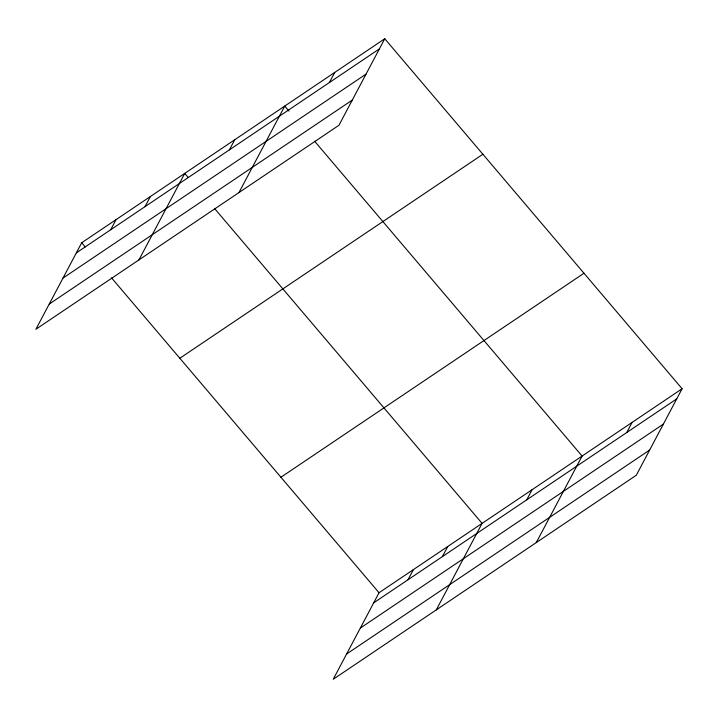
<?xml version="1.0" encoding="UTF-8"?>
<svg xmlns="http://www.w3.org/2000/svg" width="718" height="718" viewBox="0 0 718 718"><rect width="100%" height="100%" fill="white"/><g stroke="black" fill="none" stroke-linecap="round" stroke-linejoin="round"><path stroke-width="1.08" d="M384.758 38.754L81.699 242.756L35.9 329.257L338.959 125.264L384.758 38.754L682.1 388.743L636.301 475.244L333.242 679.246L379.041 592.736L682.1 388.743M110.689 229.76L116.047 219.636M145.036 206.64L150.394 196.517M138.942 259.898L184.741 173.397L188.296 177.579M229.383 149.865L234.75 139.732M238.95 192.586L284.75 106.076L289.013 111.093M329.391 82.543L334.75 72.419M408.03 579.749L413.389 569.616M442.378 556.63L447.736 546.497M436.284 609.887L482.083 523.377L214.601 208.543M526.725 499.845L532.092 489.721M536.292 542.566L582.092 456.056L314.61 141.222M626.733 432.532L632.1 422.399M76.341 252.88L379.4 48.887M62.996 278.081L366.054 74.089M49.246 304.055L352.305 100.062M179.823 358.246L482.882 154.253M280.917 477.246L583.976 273.244M373.683 602.86L676.742 398.867M360.337 628.07L663.396 424.078M346.588 654.035L649.646 450.042M81.699 242.756L85.254 246.938M111.568 277.902L379.041 592.736"/></g></svg>
